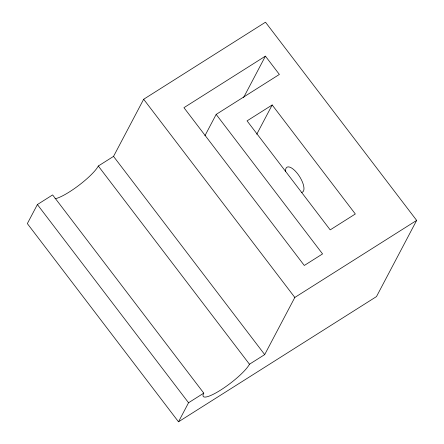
<?xml version="1.0" encoding="UTF-8"?>
<svg xmlns="http://www.w3.org/2000/svg" width="444" height="444" viewBox="0 0 444 444"><rect width="100%" height="100%" fill="white"/><g stroke="black" fill="none" stroke-linecap="round" stroke-linejoin="round"><path stroke-width="0.67" d="M416.655 220.402L294.822 297.452L264.696 354.595L249.467 364.224A29.365 5.927 -37.3 0 1 220.601 390.104A29.365 5.927 -37.3 0 1 203.779 393.123L52.62 194.922L37.39 204.551L27.345 223.598L178.51 421.8L376.484 296.586L416.655 220.402L265.49 22.2L143.662 99.256L113.531 156.393L98.302 166.023A29.365 5.927 -37.3 0 1 78.638 185.503A29.365 5.927 -37.3 0 1 55.045 198.768M204.923 135.747L216.173 114.413L279.37 74.442L265.418 56.144L183.944 107.676L304.295 265.473L322.566 253.918L216.173 114.413M243.567 97.591L265.418 56.144M256.76 134.232L272.183 104.978L355.328 213.986L330.197 229.881L247.058 120.868L272.183 104.978M178.51 421.8L188.55 402.752L203.779 393.123M143.662 99.256L294.822 297.452M113.531 156.393L264.696 354.595M98.302 166.023L249.467 364.224M37.39 204.551L188.55 402.752M285.542 171.29A14.685 5.739 57.7 0 1 297.957 174.209A14.685 5.739 57.7 0 1 301.382 192.446"/></g></svg>
